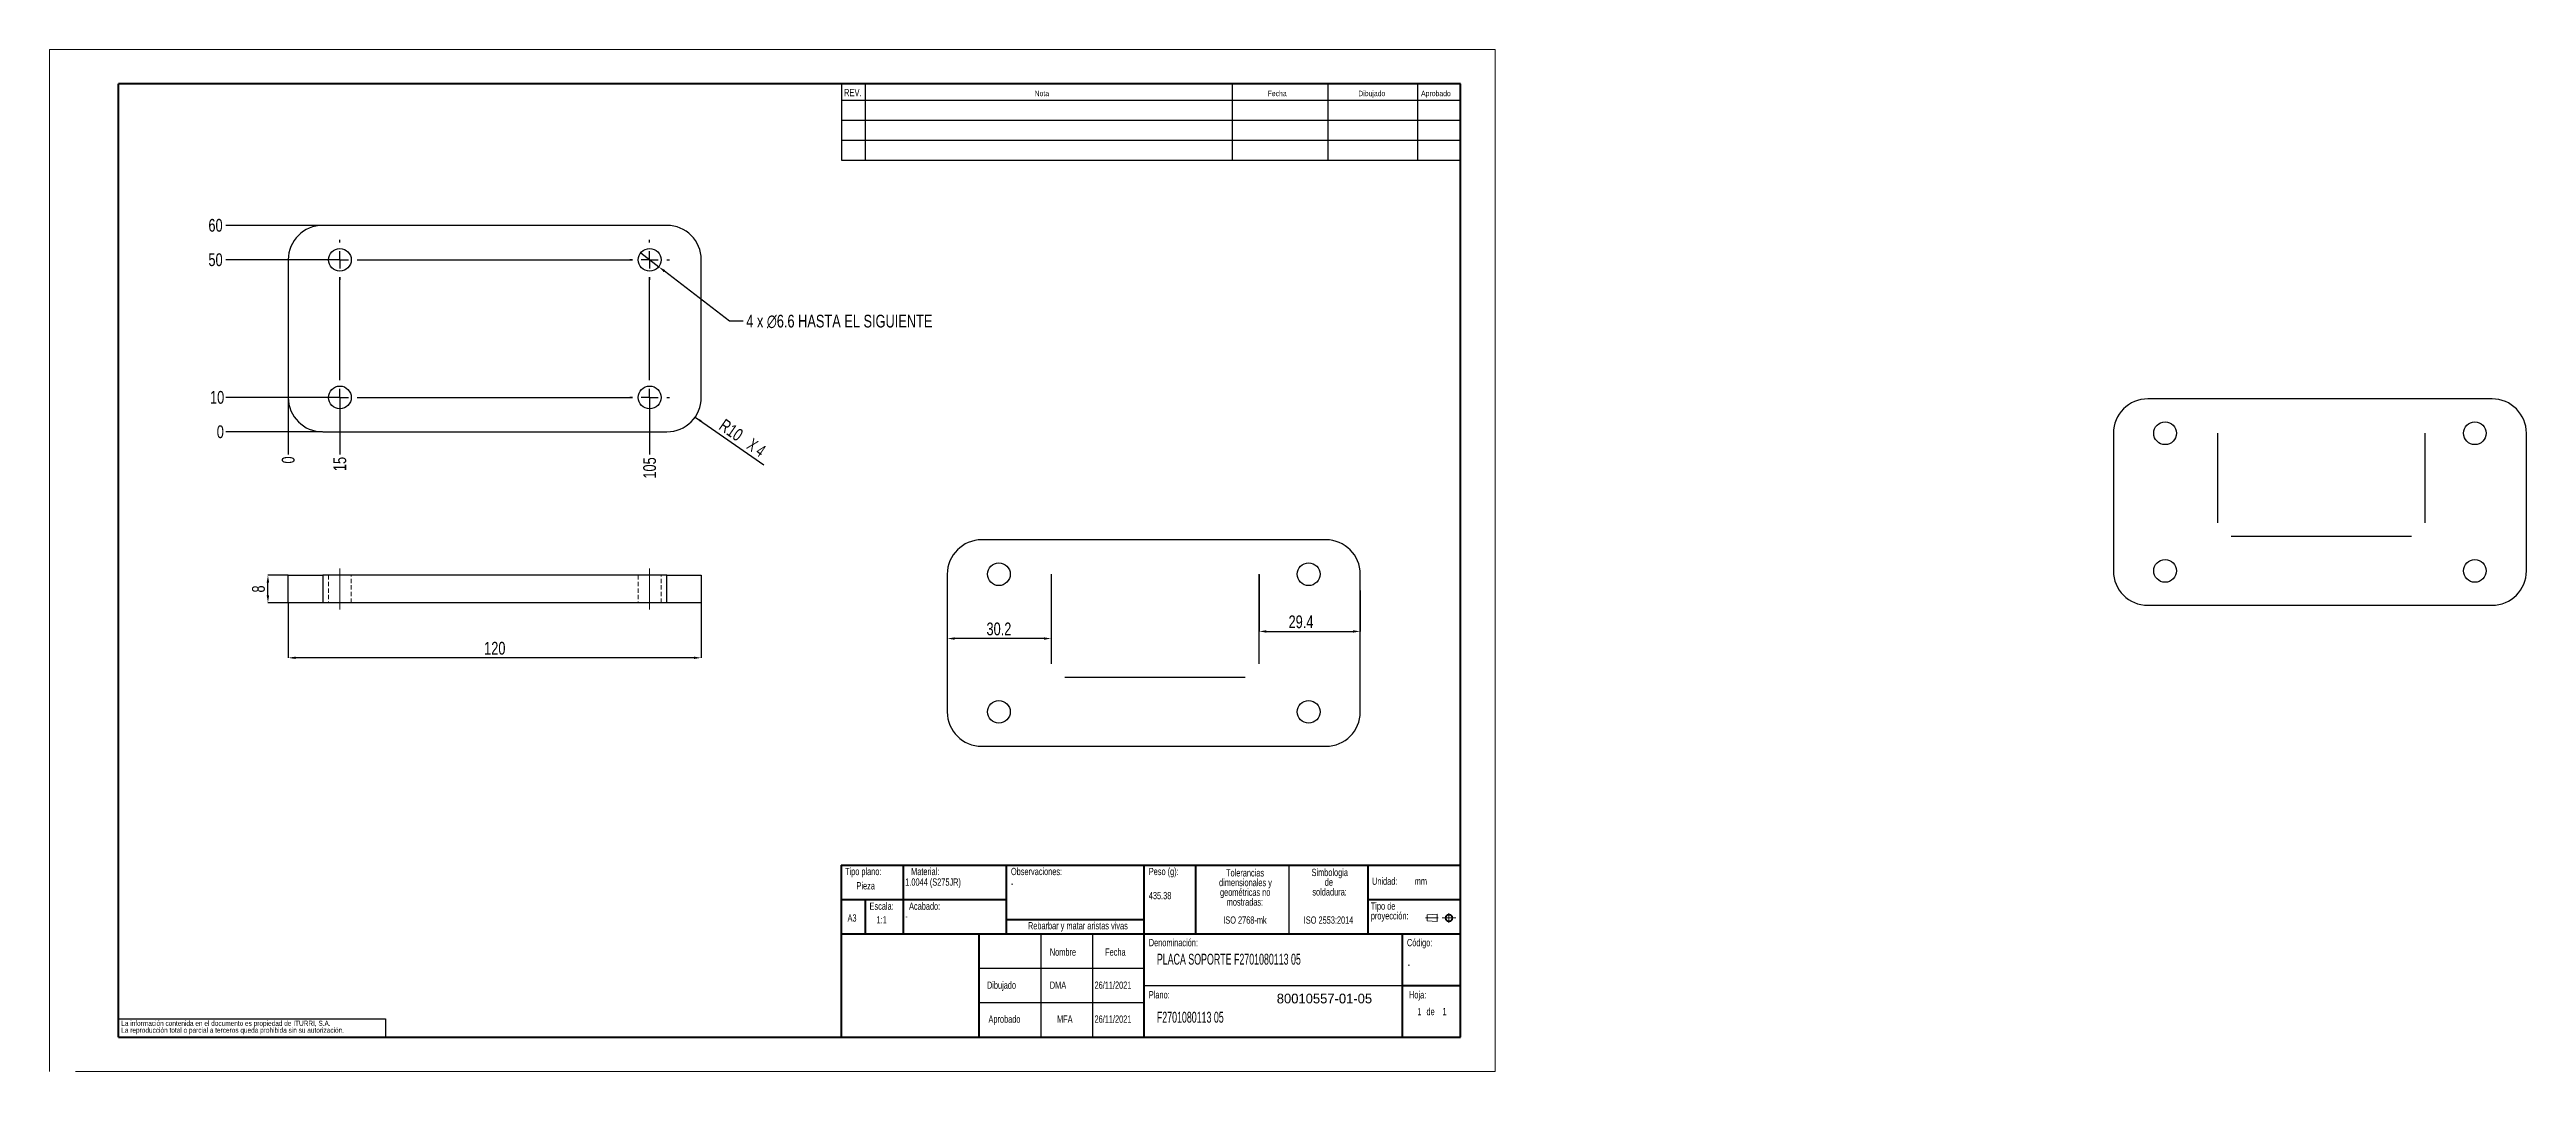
# Model space of a CAD drawing. Header units: millimetres. Extents: x 0 to 2826, y 0 to 813.
# Drawn here: x 0 to 720, y 0 to 297 of the extents above.
import ezdxf

# ---------------------------------------------------------------- set-up
doc = ezdxf.new("R2010")
doc.units = ezdxf.units.MM
doc.header["$PDSIZE"] = -1
doc.linetypes.add('CENTERX2', pattern=[20.32, 12.7, -2.54, 2.54, -2.54])
doc.linetypes.add('HIDDEN', pattern=[1.905, 1.27, -0.635])
for name, color, linetype in [('FORMATO', 7, 'Continuous'), ('MARCADO', 6, 'Continuous'), ('SLD-0', 179, 'Continuous')]:
    doc.layers.add(name, color=color, linetype=linetype)
doc.styles.add('SLDTEXTSTYLE0', font='TXT', dxfattribs={"width": 0.605})
doc.styles.add('SLDTEXTSTYLE1', font='TXT', dxfattribs={"width": 0.75})
doc.styles.add('SLDTEXTSTYLE2', font='TXT', dxfattribs={"width": 0.666667})
doc.dimstyles.new('SLDDIMSTYLE0', dxfattribs={"dimtxt": 3.704167, "dimasz": 2.116667, "dimexe": 0, "dimexo": 0.0625, "dimgap": 0.926042, "dimtad": 0, "dimtih": 1, "dimtoh": 1, "dimdec": 0, "dimrnd": 1e-09, "dimdsep": 46, "dimtxsty": 'SLDTEXTSTYLE1', "dimblk1": 'NONE', "dimblk2": 'NONE', "dimsah": 1, "dimcen": 0.09, "dimadec": 0, "dimazin": 2, "dimtfac": 1, "dimtdec": 0, "dimtofl": 0, "dimtmove": 0, "dimatfit": 3, "dimldrblk": 'NONE', "dimfxl": 1, "dimfrac": 2, "dimtolj": 1, "dimtzin": 12, "dimarcsym": 0})
doc.dimstyles.new('SLDDIMSTYLE1', dxfattribs={"dimtxt": 3.704167, "dimasz": 2.116667, "dimexe": 0, "dimexo": 0.0625, "dimgap": 0.926042, "dimtad": 0, "dimtih": 1, "dimtoh": 1, "dimdec": 1, "dimrnd": 1e-09, "dimzin": 12, "dimdsep": 46, "dimtxsty": 'SLDTEXTSTYLE1', "dimblk1": 'NONE', "dimblk2": 'NONE', "dimsah": 1, "dimcen": 0.09, "dimadec": 0, "dimazin": 3, "dimtfac": 1, "dimtdec": 1, "dimtofl": 0, "dimtmove": 0, "dimatfit": 3, "dimldrblk": 'NONE', "dimfxl": 1, "dimfrac": 2, "dimtolj": 1, "dimtzin": 12, "dimarcsym": 0})
doc.dimstyles.new('SLDDIMSTYLE3', dxfattribs={"dimtxt": 3.704167, "dimasz": 2.116667, "dimexe": 0, "dimexo": 0.0625, "dimgap": 0.926042, "dimtad": 0, "dimtih": 1, "dimtoh": 1, "dimdec": 1, "dimrnd": 1e-09, "dimzin": 12, "dimdsep": 46, "dimtxsty": 'SLDTEXTSTYLE1', "dimblk1": 'NONE', "dimsah": 1, "dimcen": 0, "dimadec": 0, "dimazin": 3, "dimtfac": 1, "dimtdec": 1, "dimtmove": 0, "dimatfit": 3, "dimldrblk": 'NONE', "dimfxl": 1, "dimfrac": 2, "dimtolj": 1, "dimtzin": 12, "dimarcsym": 0})
doc.dimstyles.new('SLDDIMSTYLE4', dxfattribs={"dimtxt": 3.704167, "dimasz": 2.116667, "dimexe": 0, "dimexo": 0.0625, "dimgap": 0.926042, "dimtad": 1, "dimdec": 1, "dimrnd": 1e-09, "dimzin": 12, "dimdsep": 46, "dimtxsty": 'SLDTEXTSTYLE1', "dimsah": 1, "dimcen": 0.09, "dimadec": 0, "dimazin": 3, "dimtfac": 1, "dimtdec": 1, "dimtmove": 0, "dimatfit": 0, "dimfxl": 1, "dimfrac": 2, "dimtolj": 1, "dimtzin": 12, "dimarcsym": 0})
doc.dimstyles.new('SLDDIMSTYLE5', dxfattribs={"dimtxt": 3.704167, "dimasz": 2.116667, "dimexe": 0, "dimexo": 0.0625, "dimgap": 0.926042, "dimtad": 1, "dimdec": 1, "dimrnd": 1e-09, "dimzin": 12, "dimdsep": 46, "dimtxsty": 'SLDTEXTSTYLE1', "dimsah": 1, "dimcen": 0.09, "dimadec": 0, "dimazin": 3, "dimtfac": 1, "dimtdec": 1, "dimtofl": 0, "dimtmove": 0, "dimatfit": 3, "dimfxl": 1, "dimfrac": 2, "dimtolj": 1, "dimtzin": 12, "dimarcsym": 0})

# ---------------------------------------------------------------- blocks, each defined once
blk = doc.blocks.new('Bloque3')
at = {"color": 7, "linetype": 'CENTERX2', "lineweight": 18}
for p, q in [((397.92, 130.06), (394.8, 130.06)), ((398.88, 130.02), (402.16, 130.02)), ((400.52, 128.85), (400.52, 131.19))]:
    blk.add_line(p, q, dxfattribs=at)
at = {"color": 7, "linetype": 'Continuous', "lineweight": 18}
for p, q in [((397.68, 130.95), (395.23, 130.77)), ((395.23, 130.77), (395.23, 129.34)), ((397.68, 129.16), (395.23, 129.34)), ((397.68, 130.95), (397.68, 129.16))]:
    blk.add_line(p, q, dxfattribs=at)
for radius in [0.892, 0.713]:
    blk.add_circle((400.52, 130.02), radius, dxfattribs=at)
blk = doc.blocks.new('SW_NOTE_0')
at = {"layer": 'SLD-0', "color": 0, "attachment_point": 2, "style": 'SLDTEXTSTYLE0'}
for s, insert, char_height in [('dimensionales y', (7.54, -0.09), 2.1167), ('Tolerancias', (7.41, 2.73), 2.1167), ('geométricas no', (7.46, -2.92), 2.1167), ('mostradas:', (7.38, -5.74), 2.117)]:
    blk.add_mtext(s, dxfattribs=dict(at, insert=insert, char_height=char_height))
blk = doc.blocks.new('SW_NOTE_0_1')
at = {"layer": 'SLD-0', "color": 0, "attachment_point": 1, "style": 'SLDTEXTSTYLE0'}
for s, insert, char_height in [('Tipo de', (0, 2.73), 2.117), ('proyección:', (0, -0.09), 2.1167)]:
    blk.add_mtext(s, dxfattribs=dict(at, insert=insert, char_height=char_height))
blk = doc.blocks.new('SW_NOTE_0_2')
at = {"layer": 'SLD-0', "color": 0, "char_height": 2.117, "attachment_point": 2, "style": 'SLDTEXTSTYLE0'}
for s, insert in [('Simbologia', (7.11, 2.73)), ('de', (6.84, -0.09)), ('soldadura:', (7.06, -2.92))]:
    blk.add_mtext(s, dxfattribs=dict(at, insert=insert))
blk = doc.blocks.new('SW_NOTE_0_3')
at = {"layer": 'SLD-0', "color": 0, "char_height": 1.5, "attachment_point": 1, "style": 'SLDTEXTSTYLE1'}
for s, insert in [('La información contenida en el documento es propiedad de ITURRI, S.A.', (0, 1.93)), ('La reproducción total o parcial a terceros queda prohibida sin su autorización.', (0, -0.07))]:
    blk.add_mtext(s, dxfattribs=dict(at, insert=insert))
blk = doc.blocks.new('SW_NOTE_0_4')
at = {"layer": 'SLD-0', "color": 0, "attachment_point": 2, "style": 'SLDTEXTSTYLE0'}
for s, insert, char_height in [('dimensionales y', (7.54, -0.09), 2.1167), ('Tolerancias', (7.41, 2.73), 2.1167), ('geométricas no', (7.46, -2.92), 2.1167), ('mostradas:', (7.38, -5.74), 2.117)]:
    blk.add_mtext(s, dxfattribs=dict(at, insert=insert, char_height=char_height))
blk = doc.blocks.new('SW_NOTE_0_5')
at = {"layer": 'SLD-0', "color": 0, "attachment_point": 1, "style": 'SLDTEXTSTYLE0'}
for s, insert, char_height in [('Tipo de', (0, 2.73), 2.117), ('proyección:', (0, -0.09), 2.1167)]:
    blk.add_mtext(s, dxfattribs=dict(at, insert=insert, char_height=char_height))
blk = doc.blocks.new('SW_NOTE_0_6')
at = {"layer": 'SLD-0', "color": 0, "char_height": 2.117, "attachment_point": 2, "style": 'SLDTEXTSTYLE0'}
for s, insert in [('Simbologia', (7.11, 2.73)), ('de', (6.84, -0.09)), ('soldadura:', (7.06, -2.92))]:
    blk.add_mtext(s, dxfattribs=dict(at, insert=insert))
blk = doc.blocks.new('SW_NOTE_0_7')
at = {"layer": 'SLD-0', "color": 0, "char_height": 1.5, "attachment_point": 1, "style": 'SLDTEXTSTYLE1'}
for s, insert in [('La información contenida en el documento es propiedad de ITURRI, S.A.', (0, 1.93)), ('La reproducción total o parcial a terceros queda prohibida sin su autorización.', (0, -0.07))]:
    blk.add_mtext(s, dxfattribs=dict(at, insert=insert))
blk = doc.blocks.new('_D')
at = {"layer": 'Defpoints', "color": 0, "transparency": 16777216}
for p in [(69.37, 195.89), (69.37, 195.89), (69.37, 179.33)]:
    blk.add_point(p, dxfattribs=at)
at = {"layer": 'FORMATO', "color": 0, "lineweight": -2, "transparency": 16777216}
blk.add_line((69.37, 195.83), (69.37, 179.33), dxfattribs=at)
at = {"layer": 'FORMATO', "color": 0, "transparency": 16777216, "insert": (69.37, 177.71), "char_height": 3.704, "attachment_point": 5, "rotation": 90, "style": 'SLDTEXTSTYLE1'}
blk.add_mtext('\\A1;0', dxfattribs=at)
blk = doc.blocks.new('_None')
blk = doc.blocks.new('_D_1')
at = {"layer": 'Defpoints', "color": 0, "transparency": 16777216}
for p in [(69.37, 195.89), (84.37, 195.89), (84.37, 179.33)]:
    blk.add_point(p, dxfattribs=at)
at = {"layer": 'FORMATO', "color": 0, "lineweight": -2, "transparency": 16777216}
blk.add_line((84.37, 195.83), (84.37, 179.33), dxfattribs=at)
at = {"layer": 'FORMATO', "color": 0, "transparency": 16777216, "insert": (84.37, 176.55), "char_height": 3.704, "attachment_point": 5, "rotation": 90, "style": 'SLDTEXTSTYLE1'}
blk.add_mtext('\\A1;15', dxfattribs=at)
blk = doc.blocks.new('_D_2')
at = {"layer": 'Defpoints', "color": 0, "transparency": 16777216}
for p in [(69.37, 195.89), (174.37, 195.89), (174.37, 179.33)]:
    blk.add_point(p, dxfattribs=at)
at = {"layer": 'FORMATO', "color": 0, "lineweight": -2, "transparency": 16777216}
blk.add_line((174.37, 195.83), (174.37, 179.33), dxfattribs=at)
at = {"layer": 'FORMATO', "color": 0, "transparency": 16777216, "insert": (174.37, 175.39), "char_height": 3.704, "attachment_point": 5, "rotation": 90, "style": 'SLDTEXTSTYLE1'}
blk.add_mtext('\\A1;105', dxfattribs=at)
blk = doc.blocks.new('_D_3')
at = {"layer": 'Defpoints', "color": 0, "transparency": 16777216}
for p in [(51.24, 185.89), (79.37, 185.89), (79.37, 185.89)]:
    blk.add_point(p, dxfattribs=at)
at = {"layer": 'FORMATO', "color": 0, "lineweight": -2, "transparency": 16777216}
blk.add_line((79.31, 185.89), (51.24, 185.89), dxfattribs=at)
at = {"layer": 'FORMATO', "color": 0, "transparency": 16777216, "insert": (49.62, 185.89), "char_height": 3.704, "attachment_point": 5, "style": 'SLDTEXTSTYLE1'}
blk.add_mtext('\\A1;0', dxfattribs=at)
blk = doc.blocks.new('_D_4')
at = {"layer": 'Defpoints', "color": 0, "transparency": 16777216}
for p in [(51.24, 195.89), (84.37, 195.89), (79.37, 185.89)]:
    blk.add_point(p, dxfattribs=at)
at = {"layer": 'FORMATO', "color": 0, "lineweight": -2, "transparency": 16777216}
blk.add_line((84.31, 195.89), (51.24, 195.89), dxfattribs=at)
at = {"layer": 'FORMATO', "color": 0, "transparency": 16777216, "insert": (48.69, 195.89), "char_height": 3.704, "attachment_point": 5, "style": 'SLDTEXTSTYLE1'}
blk.add_mtext('\\A1;10', dxfattribs=at)
blk = doc.blocks.new('_D_5')
at = {"layer": 'Defpoints', "color": 0, "transparency": 16777216}
for p in [(51.24, 235.89), (84.37, 235.89), (79.37, 185.89)]:
    blk.add_point(p, dxfattribs=at)
at = {"layer": 'FORMATO', "color": 0, "lineweight": -2, "transparency": 16777216}
blk.add_line((84.31, 235.89), (51.24, 235.89), dxfattribs=at)
at = {"layer": 'FORMATO', "color": 0, "transparency": 16777216, "insert": (48.23, 235.89), "char_height": 3.704, "attachment_point": 5, "style": 'SLDTEXTSTYLE1'}
blk.add_mtext('\\A1;50', dxfattribs=at)
blk = doc.blocks.new('_D_6')
at = {"layer": 'Defpoints', "color": 0, "transparency": 16777216}
for p in [(51.24, 245.89), (79.37, 245.89), (79.37, 185.89)]:
    blk.add_point(p, dxfattribs=at)
at = {"layer": 'FORMATO', "color": 0, "lineweight": -2, "transparency": 16777216}
blk.add_line((79.31, 245.89), (51.24, 245.89), dxfattribs=at)
at = {"layer": 'FORMATO', "color": 0, "transparency": 16777216, "insert": (48.23, 245.89), "char_height": 3.704, "attachment_point": 5, "style": 'SLDTEXTSTYLE1'}
blk.add_mtext('\\A1;60', dxfattribs=at)
blk = doc.blocks.new('_D_8')
at = {"layer": 'Defpoints', "color": 0, "transparency": 16777216}
for p in [(171.76, 237.9), (176.99, 233.88)]:
    blk.add_point(p, dxfattribs=at)
at = {"layer": 'FORMATO', "color": 0, "lineweight": -2, "transparency": 16777216}
for p, q in [((171.76, 237.9), (176.99, 233.88)), ((197.6, 218.06), (178.67, 232.59)), ((201.51, 218.06), (197.6, 218.06))]:
    blk.add_line(p, q, dxfattribs=at)
at = {"layer": 'FORMATO', "color": 0, "transparency": 16777216}
blk.add_solid([(178.88, 232.87), (178.46, 232.31), (176.99, 233.88)], dxfattribs=at)
at = {"layer": 'FORMATO', "color": 0, "transparency": 16777216, "insert": (202.44, 219.92), "char_height": 3.7042, "attachment_point": 1, "style": 'SLDTEXTSTYLE1'}
blk.add_mtext('\\A1;4 x ∅6.6 HASTA EL SIGUIENTE\\P', dxfattribs=at)
blk = doc.blocks.new('SW_CENTERMARKSYMBOL_0')
at = {"layer": 'FORMATO', "color": 0}
for p, q in [((-5, 0), (-5.8, 0)), ((0, 0), (-2.5, 0)), ((0, 5), (0, 5.8)), ((0, 0), (0, 2.5)), ((0, 0), (0, -2.5)), ((0, 0), (2.5, 0)), ((5, 0), (5.8, 0)), ((0, -5), (0, -5.8))]:
    blk.add_line(p, q, dxfattribs=at)
blk = doc.blocks.new('SW_CENTERMARKSYMBOL_1')
at = {"layer": 'FORMATO', "color": 0}
for p, q in [((-5, 0), (-5.8, 0)), ((0, 0), (-2.5, 0)), ((0, 5), (0, 5.8)), ((0, 0), (0, 2.5)), ((0, 0), (0, -2.5)), ((0, 0), (2.5, 0)), ((5, 0), (5.8, 0)), ((0, -5), (0, -5.8))]:
    blk.add_line(p, q, dxfattribs=at)
blk = doc.blocks.new('SW_CENTERMARKSYMBOL_2')
at = {"layer": 'FORMATO', "color": 0}
for p, q in [((-5, 0), (-5.8, 0)), ((0, 0), (-2.5, 0)), ((0, 5), (0, 5.8)), ((0, 0), (0, 2.5)), ((0, 0), (0, -2.5)), ((0, 0), (2.5, 0)), ((5, 0), (5.8, 0)), ((0, -5), (0, -5.8))]:
    blk.add_line(p, q, dxfattribs=at)
blk = doc.blocks.new('SW_CENTERMARKSYMBOL_3')
at = {"layer": 'FORMATO', "color": 0}
for p, q in [((-5, 0), (-5.8, 0)), ((0, 0), (-2.5, 0)), ((0, 5), (0, 5.8)), ((0, 0), (0, 2.5)), ((0, 0), (0, -2.5)), ((0, 0), (2.5, 0)), ((5, 0), (5.8, 0)), ((0, -5), (0, -5.8))]:
    blk.add_line(p, q, dxfattribs=at)
blk = doc.blocks.new('SW_CENTERMARKSYMBOL_4')
at = {"layer": 'FORMATO', "color": 0}
for p, q in [((-5, 0), (-5.8, 0)), ((0, 0), (-2.5, 0)), ((0, 5), (0, 5.8)), ((0, 0), (0, 2.5)), ((0, 0), (0, -2.5)), ((0, 0), (2.5, 0)), ((5, 0), (85, 0)), ((90, 0), (87.5, 0)), ((90, 5), (90, 5.8)), ((90, 0), (90, 2.5)), ((90, 0), (90, -2.5)), ((90, 0), (92.5, 0)), ((95, 0), (95.8, 0)), ((0, -35), (0, -5)), ((90, -35), (90, -5)), ((-5, -40), (-5.8, -40)), ((0, -40), (-2.5, -40)), ((0, -40), (0, -37.5)), ((0, -40), (0, -42.5)), ((0, -40), (2.5, -40)), ((5, -40), (85, -40)), ((90, -40), (87.5, -40)), ((90, -40), (90, -37.5)), ((90, -40), (90, -42.5)), ((90, -40), (92.5, -40)), ((95, -40), (95.8, -40)), ((0, -45), (0, -45.8)), ((90, -45), (90, -45.8))]:
    blk.add_line(p, q, dxfattribs=at)
blk = doc.blocks.new('_D_9')
at = {"layer": 'Defpoints', "color": 0, "transparency": 16777216}
for p in [(63.46, 144.22), (69.37, 144.22), (69.37, 136.22)]:
    blk.add_point(p, dxfattribs=at)
at = {"layer": 'FORMATO', "color": 0, "lineweight": -2, "transparency": 16777216}
for p, q in [((69.31, 144.22), (63.46, 144.22)), ((63.46, 138.34), (63.46, 142.1)), ((69.31, 136.22), (63.46, 136.22))]:
    blk.add_line(p, q, dxfattribs=at)
at = {"layer": 'FORMATO', "color": 0, "transparency": 16777216}
for points in [[(63.1, 142.1), (63.81, 142.1), (63.46, 144.22)], [(63.1, 138.34), (63.81, 138.34), (63.46, 136.22)]]:
    blk.add_solid(points, dxfattribs=at)
at = {"layer": 'FORMATO', "color": 0, "transparency": 16777216, "insert": (58.83, 140.22), "char_height": 3.704, "attachment_point": 2, "rotation": 90, "style": 'SLDTEXTSTYLE1'}
blk.add_mtext('\\A1;8', dxfattribs=at)
blk = doc.blocks.new('_D_10')
at = {"layer": 'Defpoints', "color": 0, "transparency": 16777216}
for p in [(69.37, 136.22), (189.37, 136.22), (69.37, 120.22)]:
    blk.add_point(p, dxfattribs=at)
at = {"layer": 'FORMATO', "color": 0, "lineweight": -2, "transparency": 16777216}
for p, q in [((69.37, 136.16), (69.37, 120.22)), ((189.37, 136.16), (189.37, 120.22)), ((187.26, 120.22), (71.49, 120.22))]:
    blk.add_line(p, q, dxfattribs=at)
at = {"layer": 'FORMATO', "color": 0, "transparency": 16777216}
for points in [[(71.49, 120.57), (71.49, 119.87), (69.37, 120.22)], [(187.26, 120.57), (187.26, 119.87), (189.37, 120.22)]]:
    blk.add_solid(points, dxfattribs=at)
at = {"layer": 'FORMATO', "color": 0, "transparency": 16777216, "insert": (129.37, 124.85), "char_height": 3.704, "attachment_point": 2, "style": 'SLDTEXTSTYLE1'}
blk.add_mtext('\\A1;120', dxfattribs=at)
blk = doc.blocks.new('*D46')
at = {"layer": 'Defpoints', "color": 0, "transparency": 16777216}
for p in [(291.04, 144.51), (260.84, 136.14), (260.84, 125.82)]:
    blk.add_point(p, dxfattribs=at)
at = {"layer": 'FORMATO', "color": 0, "lineweight": -2, "transparency": 16777216}
for p, q in [((291.04, 144.44), (291.04, 125.82)), ((260.84, 136.08), (260.84, 125.82)), ((288.92, 125.82), (262.96, 125.82))]:
    blk.add_line(p, q, dxfattribs=at)
at = {"layer": 'FORMATO', "color": 0, "transparency": 16777216}
for points in [[(262.96, 126.17), (262.96, 125.46), (260.84, 125.82)], [(288.92, 126.17), (288.92, 125.46), (291.04, 125.82)]]:
    blk.add_solid(points, dxfattribs=at)
at = {"layer": 'FORMATO', "color": 0, "transparency": 16777216, "insert": (275.85, 128.59), "char_height": 3.704, "attachment_point": 5, "style": 'SLDTEXTSTYLE1'}
blk.add_mtext('\\A1;30.2', dxfattribs=at)
blk = doc.blocks.new('*D47')
at = {"layer": 'Defpoints', "color": 0, "transparency": 16777216}
for p in [(351.44, 144.51), (380.84, 139.87), (380.84, 127.89)]:
    blk.add_point(p, dxfattribs=at)
at = {"layer": 'FORMATO', "color": 0, "lineweight": -2, "transparency": 16777216}
for p, q in [((351.44, 144.44), (351.44, 127.89)), ((380.84, 139.81), (380.84, 127.89)), ((353.56, 127.89), (378.72, 127.89))]:
    blk.add_line(p, q, dxfattribs=at)
at = {"layer": 'FORMATO', "color": 0, "transparency": 16777216}
for points in [[(353.56, 128.24), (353.56, 127.53), (351.44, 127.89)], [(378.72, 128.24), (378.72, 127.53), (380.84, 127.89)]]:
    blk.add_solid(points, dxfattribs=at)
at = {"layer": 'FORMATO', "color": 0, "transparency": 16777216, "insert": (363.62, 130.66), "char_height": 3.704, "attachment_point": 5, "style": 'SLDTEXTSTYLE1'}
blk.add_mtext('\\A1;29.4', dxfattribs=at)

msp = doc.modelspace()

# ---------------------------------------------------------------- linework, layer by layer
at = {"color": 7, "linetype": 'Continuous', "lineweight": 18}
for p, q in [((0, 297), (420, 297)), ((0, 297), (0, 0)), ((420, 297), (420, 0)), ((7.53, 0), (420, 0))]:
    msp.add_line(p, q, dxfattribs=at)
at = {"color": 7, "linetype": 'Continuous', "lineweight": 50}
for p, q in [((410, 287), (20, 287)), ((20, 10), (20, 287)), ((410, 10), (410, 287)), ((230, 60), (410, 60)), ((230, 60), (230, 10)), ((20, 10), (410, 10))]:
    msp.add_line(p, q, dxfattribs=at)
at = {"color": 7, "linetype": 'Continuous', "lineweight": 25}
for p, q in [((179.37, 245.89), (79.37, 245.89)), ((69.37, 235.89), (69.37, 195.89)), ((189.37, 195.89), (189.37, 235.89)), ((709.68, 195.48), (609.68, 195.48)), ((79.37, 185.89), (179.37, 185.89)), ((599.68, 185.48), (599.68, 145.48)), ((719.68, 145.48), (719.68, 185.48)), ((370.84, 154.51), (270.84, 154.51)), ((69.37, 136.22), (69.37, 144.22)), ((69.37, 144.22), (79.37, 144.22)), ((79.37, 144.22), (79.37, 136.22)), ((179.37, 144.22), (79.37, 144.22)), ((179.37, 136.22), (179.37, 144.22)), ((179.37, 144.22), (189.37, 144.22)), ((189.37, 144.22), (189.37, 136.22)), ((260.84, 144.51), (260.84, 104.51)), ((380.84, 104.51), (380.84, 144.51)), ((79.37, 136.22), (69.37, 136.22)), ((179.37, 136.22), (79.37, 136.22)), ((189.37, 136.22), (179.37, 136.22)), ((609.68, 135.48), (709.68, 135.48)), ((270.84, 94.51), (370.84, 94.51))]:
    msp.add_line(p, q, dxfattribs=at)
at = {"color": 7, "linetype": 'HIDDEN', "lineweight": 18}
for p, q in [((79.37, 136.22), (79.37, 144.22)), ((81.07, 144.22), (81.07, 136.22)), ((87.67, 136.22), (87.67, 144.22)), ((171.07, 144.22), (171.07, 136.22)), ((177.67, 136.22), (177.67, 144.22)), ((179.37, 144.22), (179.37, 136.22))]:
    msp.add_line(p, q, dxfattribs=at)
at = {"color": 7, "linetype": 'Continuous', "lineweight": 25}
for centre in [(84.37, 235.89), (174.37, 235.89), (84.37, 195.89), (174.37, 195.89), (614.68, 185.48), (704.68, 185.48), (275.84, 144.51), (365.84, 144.51), (614.68, 145.48), (704.68, 145.48), (275.84, 104.51), (365.84, 104.51)]:
    msp.add_circle(centre, 3.3, dxfattribs=at)
for centre, start, end in [((79.37, 235.89), 90, 180), ((179.37, 235.89), 0, 90), ((79.37, 195.89), 180, 270), ((179.37, 195.89), 270, 0), ((609.68, 185.48), 90, 180), ((709.68, 185.48), 0, 90), ((270.84, 144.51), 90, 180), ((370.84, 144.51), 0, 90), ((609.68, 145.48), 180, 270), ((709.68, 145.48), 270, 0), ((270.84, 104.51), 180, 270), ((370.84, 104.51), 270, 0)]:
    msp.add_arc(centre, 10, start, end, dxfattribs=at)
at = {"layer": 'FORMATO'}
for p, q in [((230.09, 287), (410, 287)), ((230.09, 287), (230.09, 264.87)), ((230.09, 282.27), (410, 282.27)), ((237.03, 287), (237.03, 264.87)), ((343.66, 287), (343.66, 264.87)), ((371.46, 287), (371.46, 264.87)), ((397.51, 287), (397.51, 264.87)), ((410, 287), (410, 264.87)), ((230.09, 276.47), (410, 276.47)), ((230.09, 270.67), (410, 270.67)), ((230.09, 264.87), (410, 264.87))]:
    msp.add_line(p, q, dxfattribs=at)
at = {"layer": 'FORMATO', "color": 7}
msp.add_line((187.58, 190.19), (207.53, 176.33), dxfattribs=at)
at = {"layer": 'FORMATO', "color": 7, "linetype": 'CENTERX2', "lineweight": 18}
for p, q in [((84.37, 146.22), (84.37, 134.22)), ((174.37, 146.22), (174.37, 134.22))]:
    msp.add_line(p, q, dxfattribs=at)
at = {"layer": 'FORMATO', "color": 7}
msp.add_solid([(187.58, 190.19), (189.14, 188.71), (189.51, 189.24)], dxfattribs=at)
at = {"layer": 'MARCADO'}
for p, q in [((629.88, 185.48), (629.88, 159.48)), ((690.28, 159.48), (690.28, 185.48)), ((686.28, 155.48), (633.88, 155.48)), ((291.04, 144.51), (291.04, 118.51)), ((351.44, 118.51), (351.44, 144.51)), ((347.44, 114.51), (295.04, 114.51))]:
    msp.add_line(p, q, dxfattribs=at)
at = {"layer": 'SLD-0', "lineweight": 50}
for p, q in [((248, 60), (248, 40)), ((278, 60), (278, 40)), ((318, 60), (318, 40)), ((333, 60), (333, 40)), ((383, 60), (383, 40)), ((230, 50), (248, 50)), ((237, 50), (237, 40)), ((248, 50), (278, 50)), ((278, 44.16), (318, 44.16)), ((383, 50), (410, 50)), ((230, 40), (410, 40)), ((270, 40), (270, 10)), ((318, 40), (318, 10)), ((393, 40), (393, 10)), ((393, 25), (410, 25))]:
    msp.add_line(p, q, dxfattribs=at)
at = {"layer": 'SLD-0'}
for p, q in [((360.08, 60), (360.08, 40)), ((288, 40), (288, 10)), ((303, 40), (303, 10)), ((270, 30), (318, 30)), ((318, 25), (393, 25)), ((20, 15.25), (97.63, 15.25)), ((97.63, 15.25), (97.63, 10)), ((270, 20), (318, 20))]:
    msp.add_line(p, q, dxfattribs=at)

# ---------------------------------------------------------------- block references
at = {"color": 7, "linetype": 'Continuous', "xscale": 1.2, "yscale": 1.2, "zscale": 1.2}
msp.add_blockref('Bloque3', (-74.01, -111.41), dxfattribs=at)
msp.add_blockref('Bloque3', (-74.01, -111.41), dxfattribs=at)
at = {"layer": 'FORMATO', "color": 7}
for name, p in [('SW_CENTERMARKSYMBOL_3', (84.37, 235.89)), ('SW_CENTERMARKSYMBOL_4', (84.37, 235.89)), ('SW_CENTERMARKSYMBOL_0', (174.37, 235.89)), ('SW_CENTERMARKSYMBOL_2', (84.37, 195.89)), ('SW_CENTERMARKSYMBOL_1', (174.37, 195.89))]:
    msp.add_blockref(name, p, dxfattribs=at)
at = {"layer": 'SLD-0'}
for name, p in [('SW_NOTE_0', (339.95, 56.06)), ('SW_NOTE_0_4', (339.95, 56.06)), ('SW_NOTE_0_2', (364.87, 56.17)), ('SW_NOTE_0_6', (364.87, 56.17)), ('SW_NOTE_0_1', (383.91, 46.39)), ('SW_NOTE_0_5', (383.91, 46.39)), ('SW_NOTE_0_3', (20.84, 12.82)), ('SW_NOTE_0_7', (20.84, 12.82))]:
    msp.add_blockref(name, p, dxfattribs=at)

# ---------------------------------------------------------------- texts
at = {"insert": (356.58, 22.61), "char_height": 2.8222, "attachment_point": 1}
msp.add_mtext_dynamic_manual_height_columns('80010557-01-05', width=32.7573, gutter_width=14.11, heights=[0], dxfattribs=at)
at = {"layer": 'FORMATO', "attachment_point": 1, "style": 'SLDTEXTSTYLE1'}
for s, insert, char_height in [('REV.', (230.84, 285.55), 2.117), ('Nota', (286.22, 285.03), 1.587), ('Fecha', (353.93, 285.03), 1.587), ('Dibujado', (380.26, 285.03), 1.587), ('Aprobado', (398.51, 285.03), 1.587)]:
    msp.add_mtext(s, dxfattribs=dict(at, insert=insert, char_height=char_height))
at = {"layer": 'FORMATO', "color": 7, "char_height": 3.704, "attachment_point": 1, "rotation": 325.2042}
for s, insert, style in [('R10', (196.31, 189.88), 'SLDTEXTSTYLE1'), ('X 4', (204.41, 184.25), 'SLDTEXTSTYLE2')]:
    msp.add_mtext(s, dxfattribs=dict(at, insert=insert, style=style))
at = {"layer": 'SLD-0', "style": 'SLDTEXTSTYLE0'}
for s, insert, char_height, attachment_point in [('Tipo plano:', (231.13, 59.18), 2.1167, 1), ('Tipo plano:', (231.13, 59.18), 2.1167, 1), ('Material:', (250.33, 59.18), 2.117, 1), ('Material:', (250.33, 59.18), 2.117, 1), ('Observaciones:', (279.34, 59.18), 2.1167, 1), ('Observaciones:', (279.34, 59.18), 2.1167, 1), ('Peso (g):', (319.4, 59.18), 2.117, 1), ('Peso (g):', (319.4, 59.18), 2.117, 1), ('Pieza', (234.47, 55.02), 2.117, 1), ('Pieza', (234.47, 55.02), 2.117, 1), ('1.0044 (S275JR)', (248.63, 56.11), 2.1167, 1), ('1.0044 (S275JR)', (248.63, 56.11), 2.1167, 1), ('-', (279.34, 55.72), 2.12, 1), ('-', (279.34, 55.72), 2.12, 1), ('435.38', (319.4, 52.18), 2.117, 1), ('435.38', (319.4, 52.18), 2.117, 1), ('Unidad:', (384.25, 56.37), 2.117, 1), ('Unidad:', (384.25, 56.37), 2.117, 1), ('mm', (396.66, 56.37), 2.117, 1), ('mm', (396.66, 56.37), 2.117, 1), ('A3', (231.86, 45.67), 2.117, 1), ('A3', (231.86, 45.67), 2.117, 1), ('Escala:', (238.26, 49.1), 2.117, 1), ('Escala:', (238.26, 49.1), 2.117, 1), ('1:1', (240.29, 45.13), 2.117, 1), ('1:1', (240.29, 45.13), 2.117, 1), ('-', (248.63, 46.18), 2.12, 1), ('-', (248.63, 46.18), 2.12, 1), ('Acabado:', (249.74, 49.1), 2.117, 1), ('Acabado:', (249.74, 49.1), 2.117, 1), ('Rebarbar y matar aristas vivas', (298.79, 43.42), 2.1167, 2), ('Rebarbar y matar aristas vivas', (298.79, 43.42), 2.1167, 2), ('ISO 2768-mk', (347.34, 45.06), 2.1167, 2), ('ISO 2768-mk', (347.34, 45.06), 2.1167, 2), ('ISO 2553:2014', (371.63, 45.06), 2.1167, 2), ('ISO 2553:2014', (371.63, 45.06), 2.1167, 2), ('Denominación:', (319.4, 38.51), 2.1167, 1), ('Denominación:', (319.4, 38.51), 2.1167, 1), ('Código:', (394.4, 38.51), 2.117, 1), ('Código:', (394.4, 38.51), 2.117, 1), ('Nombre', (290.64, 35.75), 2.117, 1), ('Nombre', (290.64, 35.75), 2.117, 1), ('Fecha', (306.71, 35.75), 2.117, 1), ('Fecha', (306.71, 35.75), 2.117, 1), ('PLACA SOPORTE F2701080113 05', (321.74, 34.22), 3.175, 1), ('PLACA SOPORTE F2701080113 05', (321.74, 34.22), 3.175, 1), ('-', (394.59, 32.19), 2.12, 1), ('-', (394.59, 32.19), 2.12, 1), ('Dibujado', (272.37, 26.14), 2.117, 1), ('Dibujado', (272.37, 26.14), 2.117, 1), ('DMA', (290.64, 26.14), 2.117, 1), ('26/11/2021', (303.63, 26.14), 2.117, 1), ('Plano:', (319.4, 23.34), 2.117, 1), ('Plano:', (319.4, 23.34), 2.117, 1), ('Hoja:', (395.01, 23.34), 2.117, 1), ('Hoja:', (395.01, 23.34), 2.117, 1), ('Aprobado', (272.82, 16.28), 2.117, 1), ('Aprobado', (272.82, 16.28), 2.117, 1), ('MFA', (292.74, 16.28), 2.117, 1), ('26/11/2021', (303.63, 16.28), 2.117, 1), ('F2701080113 05', (321.74, 17.35), 3.175, 1), ('F2701080113 05', (321.74, 17.35), 3.175, 1), ('1', (397.41, 18.47), 2.12, 1), ('1', (397.41, 18.47), 2.12, 1), ('1', (397.41, 18.47), 2.12, 1), ('1', (397.41, 18.47), 2.12, 1), ('de', (400.08, 18.47), 2.117, 1), ('de', (400.08, 18.47), 2.117, 1), ('de', (400.08, 18.47), 2.117, 1), ('de', (400.08, 18.47), 2.117, 1), ('1', (404.73, 18.47), 2.12, 1), ('1', (404.73, 18.47), 2.12, 1), ('1', (404.73, 18.47), 2.12, 1), ('1', (404.73, 18.47), 2.12, 1)]:
    msp.add_mtext(s, dxfattribs=dict(at, insert=insert, char_height=char_height, attachment_point=attachment_point))

# ---------------------------------------------------------------- dimensions: what is measured, and where the dimension line sits
at = {"layer": 'FORMATO', "color": 7}
for feature_location, offset, dtype, origin, picture, middle in [((79.37, 245.89), (-28.13, 0), 0, (79.37, 185.89), '_D_6', (48.23, 245.89)), ((84.37, 235.89), (-33.13, 0), 0, (79.37, 185.89), '_D_5', (48.23, 235.89)), ((84.37, 195.89), (-33.13, 0), 0, (79.37, 185.89), '_D_4', (48.69, 195.89)), ((84.37, 195.89), (0, -16.57), 1, (69.37, 195.89), '_D_1', (84.37, 176.55)), ((174.37, 195.89), (0, -16.57), 1, (69.37, 195.89), '_D_2', (174.37, 175.39))]:
    dim = msp.add_ordinate_dim(feature_location=feature_location, offset=offset, dtype=dtype, origin=origin, dimstyle='SLDDIMSTYLE1', dxfattribs=at)
    dim.commit()
    dim.dimension.update_dxf_attribs({"geometry": picture, "text_midpoint": middle})
at = {"layer": 'FORMATO'}
dim = msp.add_diameter_dim_2p(p1=(171.76, 237.9), p2=(176.99, 233.88), text='4 x <> HASTA EL SIGUIENTE\\P', dimstyle='SLDDIMSTYLE3', dxfattribs=at)
dim.commit()
dim.dimension.update_dxf_attribs({"geometry": '_D_8', "text_midpoint": (237.63, 218.06), "dimtype": 163})
for feature_location, offset, dtype, origin, picture, middle in [((69.37308572, 195.89186495), (0, -16.5652936), 1, (69.37308572, 195.89186495), '_D', (69.37308572, 177.70599844)), ((79.37308572, 185.89186495), (-28.13176461, 0), 0, (79.37308572, 185.89186495), '_D_3', (49.6207482, 185.89186495))]:
    dim = msp.add_ordinate_dim(feature_location=feature_location, offset=offset, dtype=dtype, origin=origin, dimstyle='SLDDIMSTYLE0', dxfattribs=at)
    dim.commit()
    dim.dimension.update_dxf_attribs({"geometry": picture, "text_midpoint": middle})
at = {"layer": 'FORMATO', "color": 7}
dim = msp.add_linear_dim(base=(63.46, 144.22), p1=(69.37, 136.22), p2=(69.37, 144.22), angle=90, dimstyle='SLDDIMSTYLE4', dxfattribs=at)
dim.commit()
dim.dimension.update_dxf_attribs({"geometry": '_D_9', "text_midpoint": (63.46, 140.22), "dimtype": 160})
for base, p1, p2, picture, middle in [((260.84, 125.82), (291.04, 144.51), (260.84, 136.14), '*D46', (275.85, 125.82)), ((380.84, 127.89), (351.44, 144.51), (380.84, 139.87), '*D47', (363.62, 127.89)), ((69.37, 120.22), (189.37, 136.22), (69.37, 136.22), '_D_10', (129.37, 120.22))]:
    dim = msp.add_linear_dim(base=base, p1=p1, p2=p2, dimstyle='SLDDIMSTYLE5', dxfattribs=at)
    dim.commit()
    dim.dimension.update_dxf_attribs({"geometry": picture, "text_midpoint": middle, "dimtype": 160})

doc.saveas('drawing.dxf')
